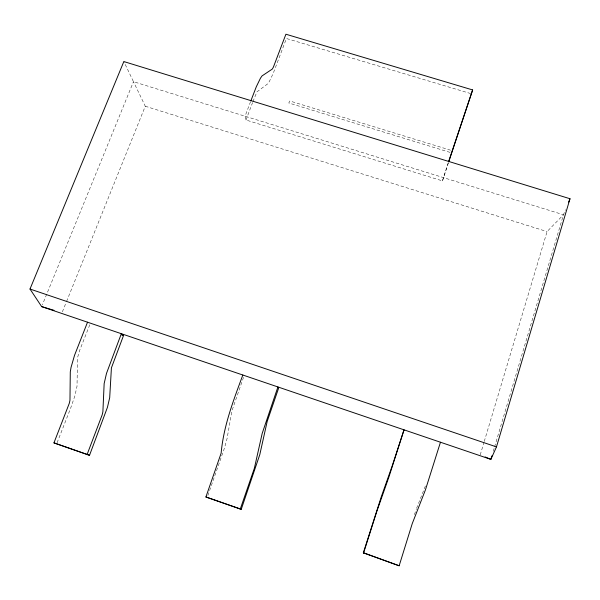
<?xml version="1.0" encoding="UTF-8"?>
<svg xmlns="http://www.w3.org/2000/svg" width="600" height="600" viewBox="0 0 600 600"><rect width="100%" height="100%" fill="white"/><g stroke="black" fill="none" stroke-linecap="round" stroke-linejoin="round"><path stroke-width="0.45" stroke-dasharray="3 2.25" d="M250.553 101.685L245.055 116.22L245.985 120.007L442.463 180.9L448.312 162.615M493.268 451.312L494.332 447.728M494.603 446.835L563.46 214.763L565.523 209.7M480.232 454.905L483.99 442.35M484.26 441.45L547.08 231.585L563.46 214.763L133.47 81.683L123.84 61.56M442.463 180.9L448.47 162.54M414.435 514.635L416.28 509.183M243.525 377.347L231.892 410.947L227.077 438.555L224.407 448.222L207.892 495.45M416.588 508.342L425.903 484.665M245.985 120.007L252.593 102.532M252.923 101.655L256.957 91.845L267.847 83.73L269.34 81.525L273.173 73.5L286.433 38.498L471.495 93.81M57.075 442.778L70.545 408.48L74.865 395.963L77.01 386.295L77.528 357.728L79.688 350.28L90.03 324.15M62.377 311.85L66.225 302.31M66.578 301.44L145.275 106.222L133.47 81.683L42.352 304.868M450.57 150.203L289.853 101.002L288.78 102.983L451.643 152.88M145.275 106.222L547.08 231.585"/><path stroke-width="0.9" d="M496.463 446.903L570 198.735L123.84 61.56L30 289.035L41.648 306.6L490.875 459.375L496.463 446.903L30 289.035M250.875 100.83L256.312 86.738L260.452 78.21L262.035 75.922L272.272 69.082L273.322 67.29L285.915 34.223L472.635 89.94L448.755 161.663M491.94 455.798L490.875 459.375L485.145 456.967M440.46 442.23L425.393 489.982L412.252 523.597L399.15 565.778L363.345 552.787L381.225 496.957L392.1 466.185L404.025 429.84L388.808 477.315L376.882 511.192L363.54 553.095M448.605 161.738L472.635 89.94M240.225 509.197L254.377 468.248L262.178 433.478L277.905 386.947L278.572 388.298L267.157 421.53L259.8 454.605L241.245 509.317L205.905 496.98L221.138 453.188C223.553 425.933 233.445 400.433 242.82 375.015M87.037 454.658L102.165 414.877L102.885 411.78L104.153 383.58L106.5 373.388L121.335 333.697L123.525 335.543L111.413 367.86L109.695 397.68L107.438 407.34L89.52 455.303L53.948 442.875L69.278 403.35L69.968 400.252L70.29 371.835L71.062 367.312L74.558 355.252L87.525 322.2M568.62 202.11L570 198.735M205.905 496.98L241.245 509.317M53.948 442.875L89.52 455.303M41.648 306.6L54.052 310.327M121.762 334.942L123.525 335.543M363.345 552.787L399.15 565.778"/></g></svg>
